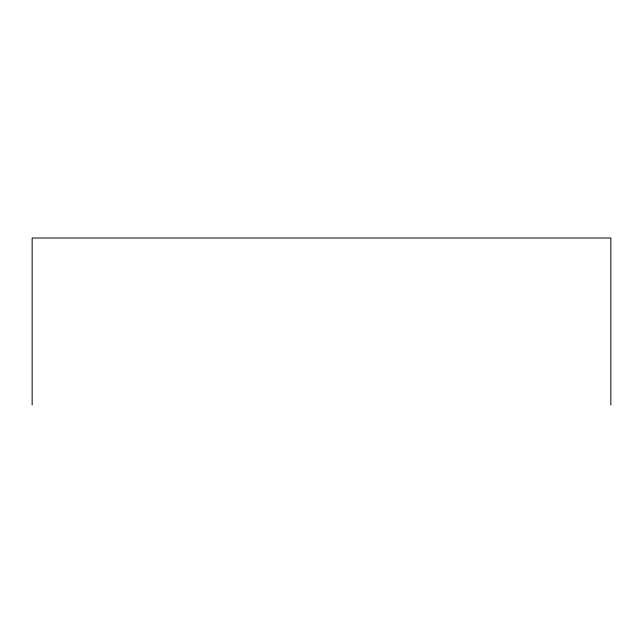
<?xml version="1.0" encoding="UTF-8"?>
<svg xmlns="http://www.w3.org/2000/svg" width="643" height="643" viewBox="0 0 643 643"><rect width="100%" height="100%" fill="white"/><g stroke="black" fill="none" stroke-linecap="round" stroke-linejoin="round"><path stroke-width="0.96" d="M610.85 404.994L610.85 238.006L32.15 238.006L32.15 404.994"/></g></svg>
